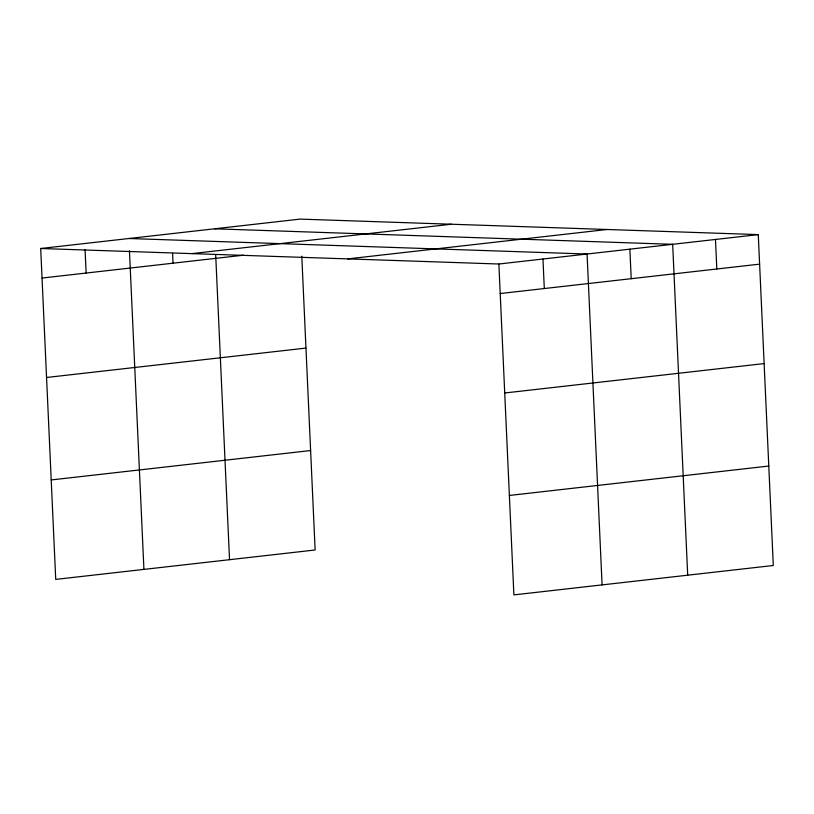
<?xml version="1.0" encoding="UTF-8"?>
<svg xmlns="http://www.w3.org/2000/svg" width="814" height="814" viewBox="0 0 814 814"><rect width="100%" height="100%" fill="white"/><g stroke="black" fill="none" stroke-linecap="round" stroke-linejoin="round"><path stroke-width="1.22" d="M40.7 248.504L300.112 219.108L758.272 234.605L773.3 565.496L513.888 594.892L498.87 264.011L40.7 248.504L55.728 579.395L315.13 549.989L301.791 256.186M191.89 253.622L451.302 224.226M42.043 278.042L243.539 255.199M347.67 258.893L607.081 229.497M498.87 264.011L758.272 234.605M500.203 293.539L759.615 264.143M46.561 377.482L305.962 348.087M504.721 392.989L764.132 363.583M51.211 479.945L310.622 450.539M509.371 495.451L768.782 466.046M214.509 228.805L672.669 244.312L687.698 575.193M128.897 238.512L587.067 254.019L602.085 584.9M715.475 239.458L716.808 268.986M629.863 249.165L631.206 278.693M542.969 259.015L544.301 288.543M215.679 254.65L229.528 559.696M172.599 253.347L173.046 263.187M129.457 250.814L143.925 569.393M85.083 249.664L86.142 273.036"/></g></svg>
